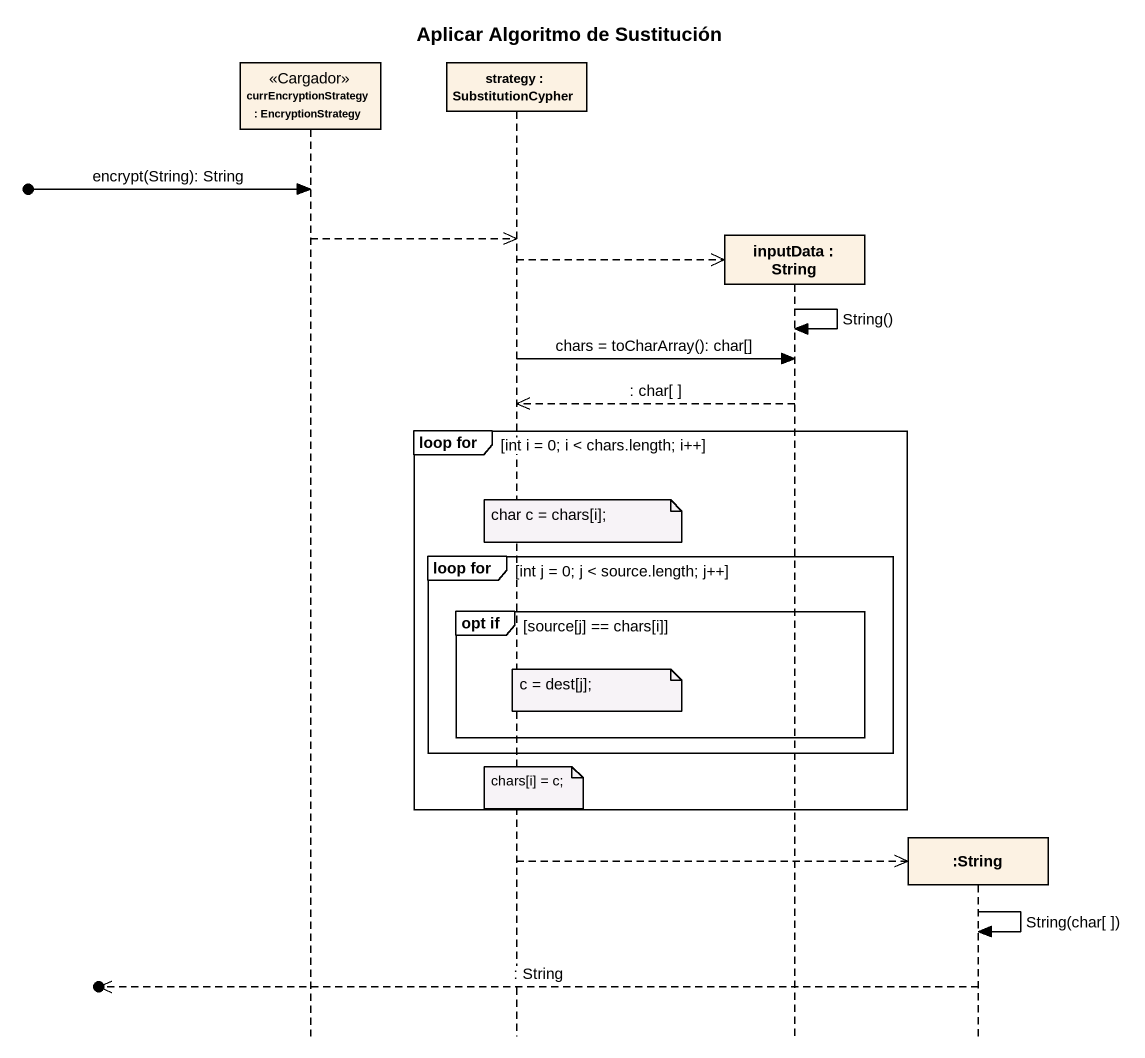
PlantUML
@startuml
title Aplicar Algoritmo de Sustitución
hide footbox
participant "currEncryptionStrategy : EncryptionStrategy" as currEncryptionStrategy <<Cargador>>
participant "strategy : SubstitutionCypher" as strategy
participant "inputData : String" as inputData
participant ":String" as String

[o-> currEncryptionStrategy : encrypt(String): String
currEncryptionStrategy -->> strategy
strategy -->> inputData **
inputData -> inputData : String()
strategy -> inputData : chars = toCharArray(): char[]
inputData -->> strategy : : char[ ]
group loop for [int i = 0; i < chars.length; i++]
  note over strategy : char c = chars[i];
  group loop for [int j = 0; j < source.length; j++]
    group opt if [source[j] == chars[i]]
      note over strategy : c = dest[j];
    end
  end
  note over strategy : chars[i] = c;
end
strategy -->> String **
String -> String : String(char[ ])
[o<<-- String : : String
@enduml
